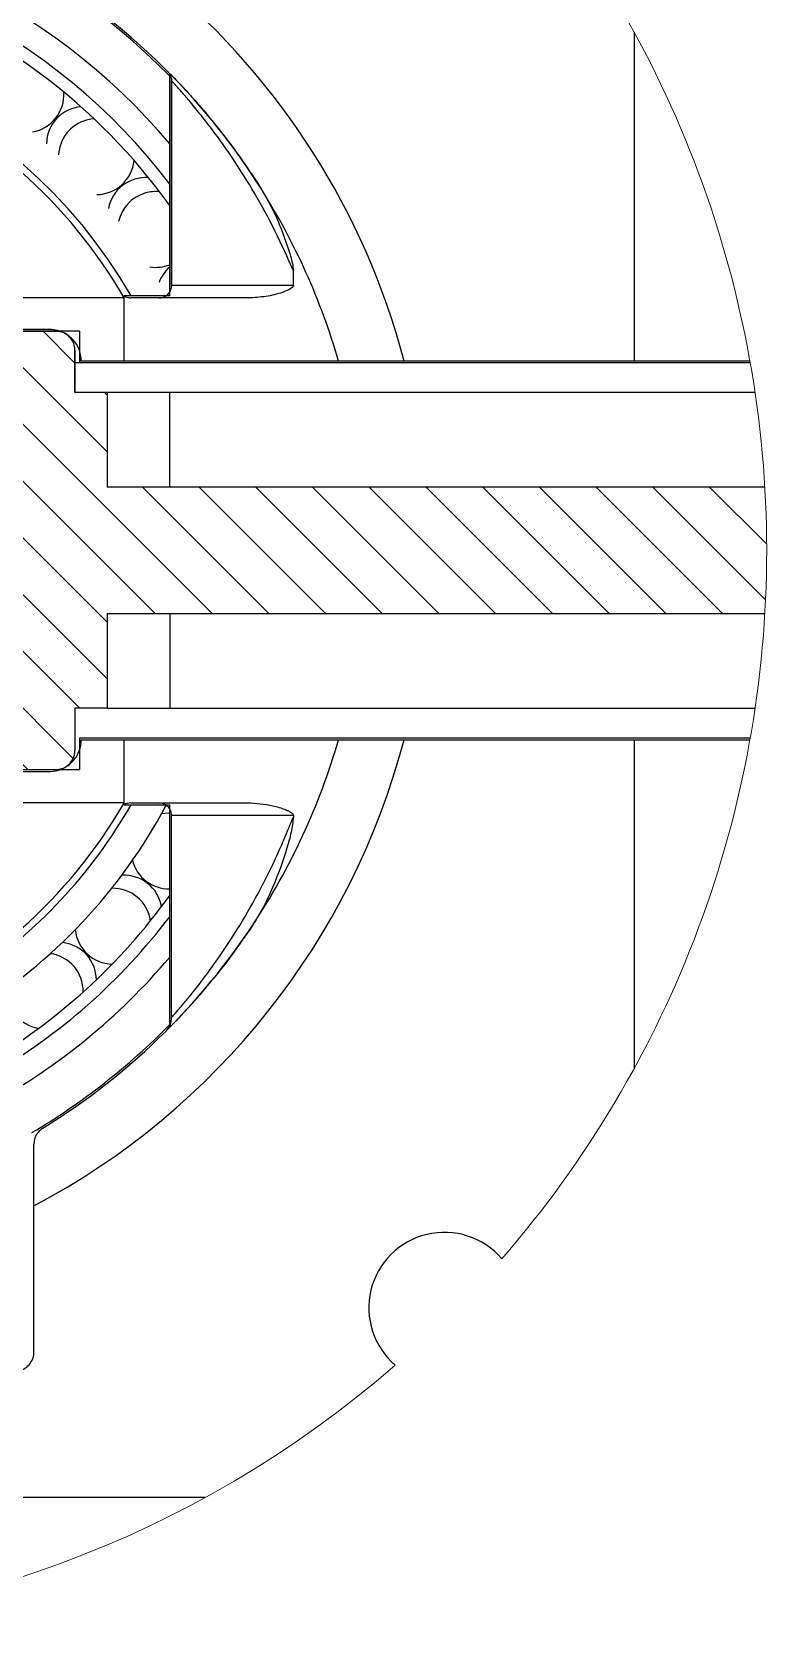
# Model space of a CAD drawing. Header units: millimetres. Extents: x 2 to 1187, y 2 to 839.
# Drawn here: x 658.8 to 716.9, y 404.9 to 531.5 of the extents above; entities that cross this region are included whole.
import ezdxf

# ---------------------------------------------------------------- set-up
doc = ezdxf.new("R2010")
doc.units = ezdxf.units.MM

msp = doc.modelspace()

# ---------------------------------------------------------------- hatches: boundary and pattern name
h = msp.add_hatch()
h.set_pattern_fill('ANSI31', color=256, angle=90)
edge = h.paths.add_edge_path()
edge.add_line((716.7756, 495.4434), (664.7091, 495.4434))
edge.add_line((664.7091, 495.4434), (664.7091, 502.9434))
edge.add_line((664.7091, 502.9434), (662.1641, 502.9434))
edge.add_line((662.1641, 502.9434), (662.1641, 506.2934))
edge.add_spline(control_points=[(662.1641, 506.2934), (662.159, 506.3861), (662.1445, 506.6467), (661.9872, 507.0567), (661.6617, 507.452), (661.2219, 507.7164), (660.8678, 507.791), (660.6819, 507.7932), (660.6638, 507.7934)], knot_values=[0, 0, 0, 0, 0.1183502, 0.33295217, 0.54756851, 0.76222172, 0.97691869, 1, 1, 1, 1], degree=3, periodic=0)
edge.add_line((660.6638, 507.7934), (654.7042, 507.7934))
edge.add_line((654.7042, 507.7934), (654.367, 507.7934))
edge.add_spline(control_points=[(653.9911, 507.6559), (654.0632, 507.6712), (654.1858, 507.6973), (654.2959, 507.7562), (654.341, 507.7812)], knot_values=[0, 0, 0, 0, 0.55130755, 0.93737963, 0.93737963, 0.93737963, 0.93737963], degree=3, periodic=0)
edge.add_line((654.341, 507.7812), (654.341, 504.0837))
edge.add_spline(control_points=[(654.341, 504.0837), (654.2484, 504.0373), (654.136, 503.9811), (654.0129, 503.9611), (653.9911, 503.9587)], knot_values=[0, 0, 0, 0, 0.34650106, 0.42066066, 0.42066066, 0.42066066, 0.42066066], degree=3, periodic=0)
edge.add_line((654.0382, 503.9434), (653.9911, 503.9434))
edge.add_line((653.9911, 503.9434), (653.9911, 503.9189))
edge.add_line((653.9911, 503.9189), (653.8498, 503.9189))
edge.add_line((653.8498, 503.9189), (653.8498, 503.9587))
edge.add_spline(control_points=[(653.8498, 503.9587), (653.8446, 503.9593), (653.7483, 503.971), (653.629, 504.0139), (653.5243, 504.0704), (653.4998, 504.0837)], knot_values=[0.57935431, 0.57935431, 0.57935431, 0.57935431, 0.59695259, 0.90565538, 1, 1, 1, 1], degree=3, periodic=0)
edge.add_line((653.4998, 504.0837), (653.4998, 507.8934))
edge.add_line((653.4998, 507.8934), (653.1704, 507.8934))
edge.add_line((653.1704, 507.8934), (653.1704, 507.7934))
edge.add_line((653.1704, 507.7934), (640.6495, 507.7934))
edge.add_line((640.6495, 507.7934), (640.6495, 473.0934))
edge.add_line((640.6495, 473.0934), (653.4738, 473.0934))
edge.add_spline(control_points=[(653.8498, 473.2309), (653.7776, 473.2156), (653.655, 473.1896), (653.5449, 473.1307), (653.4998, 473.1056)], knot_values=[0, 0, 0, 0, 0.55131029, 0.93738018, 0.93738018, 0.93738018, 0.93738018], degree=3, periodic=0)
edge.add_line((653.4998, 473.1056), (653.4998, 476.8032))
edge.add_spline(control_points=[(653.4998, 476.8032), (653.5924, 476.8495), (653.7048, 476.9057), (653.8279, 476.9257), (653.8498, 476.9281)], knot_values=[0, 0, 0, 0, 0.34650181, 0.42066148, 0.42066148, 0.42066148, 0.42066148], degree=3, periodic=0)
edge.add_line((653.8026, 476.9434), (653.8498, 476.9434))
edge.add_line((653.8498, 476.9434), (653.8498, 476.9679))
edge.add_line((653.8498, 476.9679), (653.9911, 476.9679))
edge.add_line((653.9911, 476.9679), (653.9911, 476.9281))
edge.add_spline(control_points=[(653.9911, 476.9281), (653.9962, 476.9275), (654.0925, 476.9158), (654.2118, 476.8729), (654.3165, 476.8164), (654.341, 476.8032)], knot_values=[0.57935517, 0.57935517, 0.57935517, 0.57935517, 0.59693656, 0.90565533, 1, 1, 1, 1], degree=3, periodic=0)
edge.add_line((654.341, 476.8032), (654.341, 472.9934))
edge.add_line((654.341, 472.9934), (654.6704, 472.9934))
edge.add_line((654.6704, 472.9934), (654.6704, 473.0934))
edge.add_line((654.6704, 473.0934), (660.6638, 473.0934))
edge.add_spline(control_points=[(660.6638, 473.0934), (660.8214, 473.1079), (661.1477, 473.138), (661.593, 473.381), (661.9406, 473.7542), (662.1345, 474.1822), (662.1554, 474.4719), (662.1641, 474.5934)], knot_values=[0, 0, 0, 0, 0.20078747, 0.41552873, 0.63023897, 0.84490632, 1, 1, 1, 1], degree=3, periodic=0)
edge.add_line((662.1641, 474.5934), (662.1641, 477.9434))
edge.add_line((662.1641, 477.9434), (664.7091, 477.9434))
edge.add_line((664.7091, 477.9434), (664.7091, 485.4434))
edge.add_line((664.7091, 485.4434), (716.7756, 485.4434))
edge.add_arc((631.4204, 490.4434), 85.5016, 356.647517, 359.999999)
edge.add_arc((631.4204, 490.4434), 85.5015, 359.999999, 363.352481)
edge = h.paths.add_edge_path()
edge.add_line((622.1913, 507.7934), (609.367, 507.7934))
edge.add_spline(control_points=[(608.991, 507.6559), (609.0632, 507.6712), (609.1858, 507.6973), (609.2959, 507.7562), (609.341, 507.7812)], knot_values=[0, 0, 0, 0, 0.55130986, 0.9373801, 0.9373801, 0.9373801, 0.9373801], degree=3, periodic=0)
edge.add_line((609.341, 507.7812), (609.341, 504.0837))
edge.add_spline(control_points=[(609.341, 504.0837), (609.2484, 504.0373), (609.136, 503.9811), (609.0129, 503.9611), (608.991, 503.9587)], knot_values=[0, 0, 0, 0, 0.34650134, 0.42066103, 0.42066103, 0.42066103, 0.42066103], degree=3, periodic=0)
edge.add_line((609.0382, 503.9434), (608.991, 503.9434))
edge.add_line((608.991, 503.9434), (608.991, 503.9189))
edge.add_line((608.991, 503.9189), (608.8498, 503.9189))
edge.add_line((608.8498, 503.9189), (608.8498, 503.9587))
edge.add_spline(control_points=[(608.8498, 503.9587), (608.8446, 503.9593), (608.7483, 503.971), (608.629, 504.0139), (608.5243, 504.0704), (608.4998, 504.0837)], knot_values=[0.57935485, 0.57935485, 0.57935485, 0.57935485, 0.59693626, 0.9056553, 1, 1, 1, 1], degree=3, periodic=0)
edge.add_line((608.4998, 504.0837), (608.4998, 507.8934))
edge.add_line((608.4998, 507.8934), (608.1704, 507.8934))
edge.add_line((608.1704, 507.8934), (608.1704, 507.7934))
edge.add_line((608.1704, 507.7934), (602.177, 507.7934))
edge.add_spline(control_points=[(602.177, 507.7934), (602.15, 507.7929), (601.9552, 507.7896), (601.5937, 507.7061), (601.2122, 507.4674), (600.9157, 507.1388), (600.7163, 506.7557), (600.6893, 506.4403), (600.6767, 506.2934)], knot_values=[0, 0, 0, 0, 0.03446752, 0.2491482, 0.4638256, 0.59822572, 0.8127899, 1, 1, 1, 1], degree=3, periodic=0)
edge.add_line((600.6767, 506.2934), (600.6767, 504.4434))
edge.add_spline(control_points=[(600.6767, 504.4434), (600.6799, 504.3694), (600.6878, 504.1903), (600.7784, 503.8522), (601.0031, 503.4629), (601.3939, 503.1319), (601.8087, 502.9654), (602.0769, 502.9494), (602.177, 502.9434)], knot_values=[0, 0, 0, 0, 0.09449449, 0.22867324, 0.44317975, 0.65768206, 0.8722229, 1, 1, 1, 1], degree=3, periodic=0)
edge.add_line((602.177, 502.9434), (611.43, 502.9434))
edge.add_line((611.43, 502.9434), (611.43, 477.9434))
edge.add_line((611.43, 477.9434), (602.177, 477.9434))
edge.add_spline(control_points=[(602.177, 477.9434), (602.0875, 477.9386), (601.83, 477.9248), (601.4817, 477.7933), (601.1209, 477.5361), (600.841, 477.1848), (600.6938, 476.7802), (600.681, 476.5278), (600.6767, 476.4434)], knot_values=[0, 0, 0, 0, 0.11423306, 0.3288333, 0.46320331, 0.67770365, 0.89220481, 1, 1, 1, 1], degree=3, periodic=0)
edge.add_line((600.6767, 476.4434), (600.6767, 474.5934))
edge.add_spline(control_points=[(600.6767, 474.5934), (600.6796, 474.5234), (600.6869, 474.3483), (600.7737, 474.0134), (600.9953, 473.6223), (601.3834, 473.2883), (601.8006, 473.1168), (602.0729, 473.0999), (602.177, 473.0934)], knot_values=[0, 0, 0, 0, 0.08940578, 0.22358743, 0.43809574, 0.65260081, 0.86714069, 1, 1, 1, 1], degree=3, periodic=0)
edge.add_line((602.177, 473.0934), (608.4738, 473.0934))
edge.add_spline(control_points=[(608.8498, 473.2309), (608.7776, 473.2156), (608.655, 473.1896), (608.5449, 473.1307), (608.4998, 473.1056)], knot_values=[0, 0, 0, 0, 0.55131039, 0.9373802, 0.9373802, 0.9373802, 0.9373802], degree=3, periodic=0)
edge.add_line((608.4998, 473.1056), (608.4998, 476.8032))
edge.add_spline(control_points=[(608.4998, 476.8032), (608.5924, 476.8495), (608.7048, 476.9057), (608.8279, 476.9257), (608.8498, 476.9281)], knot_values=[0, 0, 0, 0, 0.34650153, 0.42066111, 0.42066111, 0.42066111, 0.42066111], degree=3, periodic=0)
edge.add_line((608.8026, 476.9434), (608.8498, 476.9434))
edge.add_line((608.8498, 476.9434), (608.8498, 476.9679))
edge.add_line((608.8498, 476.9679), (608.991, 476.9679))
edge.add_line((608.991, 476.9679), (608.991, 476.9281))
edge.add_spline(control_points=[(608.991, 476.9281), (608.9962, 476.9275), (609.0925, 476.9158), (609.2118, 476.8729), (609.3165, 476.8164), (609.341, 476.8032)], knot_values=[0.57935463, 0.57935463, 0.57935463, 0.57935463, 0.59695289, 0.90565541, 1, 1, 1, 1], degree=3, periodic=0)
edge.add_line((609.341, 476.8032), (609.341, 472.9934))
edge.add_line((609.341, 472.9934), (609.6704, 472.9934))
edge.add_line((609.6704, 472.9934), (609.6704, 473.0934))
edge.add_line((609.6704, 473.0934), (622.1913, 473.0934))
edge.add_line((622.1913, 473.0934), (622.1913, 507.7934))

# ---------------------------------------------------------------- linework, layer by layer
at = {"color": 7, "linetype": 'Continuous', "lineweight": 25}
for p, q in [((706.4204, 531.4984), (706.4204, 505.4434)), ((669.6642, 510.5934), (669.6642, 527.9983)), ((669.8143, 511.4434), (669.8143, 527.6489)), ((669.8193, 527.644), (669.8143, 527.6489)), ((669.8193, 527.644), (669.8193, 511.4434)), ((679.4602, 511.4434), (679.4602, 512.5836)), ((669.8143, 511.4434), (669.8193, 511.4434)), ((669.8193, 511.4434), (679.4602, 511.4434)), ((666.0548, 510.4434), (643.154, 510.4434)), ((669.6642, 510.5934), (666.0548, 510.5934)), ((666.0548, 510.4434), (666.0548, 510.4548)), ((666.0604, 510.4452), (666.0548, 510.4548)), ((666.0548, 510.4434), (666.0604, 510.4434)), ((666.0604, 510.4452), (666.0604, 510.4434)), ((666.0614, 510.4434), (666.0604, 510.4452)), ((666.0604, 510.4434), (666.0614, 510.4434)), ((666.0614, 505.4434), (666.0614, 510.5934)), ((668.8141, 510.4434), (666.5817, 510.4434)), ((676.0755, 510.4434), (668.8193, 510.4434)), ((654.3629, 507.7934), (660.6638, 507.7934)), ((662.5142, 507.7934), (654.7042, 507.7934)), ((660.1637, 507.9434), (654.7201, 507.9434)), ((662.5142, 507.7934), (662.5142, 505.2934)), ((662.1641, 502.9434), (662.1641, 506.2934)), ((662.1704, 506.2934), (662.1641, 506.2934)), ((662.1704, 502.9434), (662.1704, 506.2934)), ((662.5142, 505.2934), (662.1704, 505.2934)), ((715.6225, 505.2934), (662.5142, 505.2934)), ((715.5959, 505.4434), (662.6642, 505.4434)), ((664.7091, 502.9434), (662.1641, 502.9434)), ((664.7091, 502.9434), (664.7091, 495.4434)), ((669.6704, 502.9434), (664.7091, 502.9434)), ((669.6704, 495.4434), (669.6704, 502.9434)), ((716.0033, 502.9434), (669.6704, 502.9434)), ((716.7756, 495.4434), (664.7091, 495.4434)), ((664.7091, 485.4434), (716.7756, 485.4434)), ((664.7091, 485.4434), (664.7091, 477.9434)), ((669.6704, 485.4434), (669.6704, 477.9434)), ((664.7091, 477.9434), (662.1641, 477.9434)), ((662.1641, 477.9434), (662.1641, 474.5934)), ((662.1704, 474.5934), (662.1704, 477.9434)), ((669.6704, 477.9434), (716.0033, 477.9434)), ((662.5142, 475.5934), (662.5142, 473.0934)), ((662.5142, 475.5934), (715.6225, 475.5934)), ((662.6642, 475.4434), (715.5959, 475.4434)), ((666.0614, 470.2934), (666.0614, 475.4434)), ((706.4204, 475.4434), (706.4204, 449.3884)), ((654.3629, 473.0934), (660.6638, 473.0934)), ((654.7042, 473.0934), (662.5142, 473.0934)), ((654.7201, 472.9434), (660.1637, 472.9434)), ((666.0548, 470.4434), (654.6871, 470.4434)), ((666.0548, 470.432), (666.0548, 470.4434)), ((666.0548, 470.4434), (666.0604, 470.4434)), ((666.0548, 470.432), (666.0604, 470.4416)), ((666.0548, 470.2934), (669.6642, 470.2934)), ((666.0604, 470.4434), (666.0604, 470.4416)), ((666.0604, 470.4434), (666.0614, 470.4434)), ((666.0604, 470.4416), (666.0614, 470.4434)), ((666.5817, 470.4434), (668.8141, 470.4434)), ((669.6642, 452.8885), (669.6642, 470.2934)), ((669.8143, 453.4449), (669.8143, 469.4434)), ((669.8193, 469.4434), (669.8143, 469.4434)), ((669.8193, 453.4497), (669.8193, 469.4434)), ((679.4602, 469.4434), (679.4602, 469.3391)), ((669.8143, 453.4449), (669.8193, 453.4497)), ((658.8917, 443.3976), (658.9134, 443.4116)), ((658.9134, 426.9434), (658.9134, 443.4116)), ((658.9204, 426.9434), (658.9204, 443.396)), ((658.9134, 426.9434), (658.9204, 426.9434)), ((672.4754, 415.4434), (590.3654, 415.4434))]:
    msp.add_line(p, q, dxfattribs=at)
at = {"color": 7, "linetype": 'Continuous', "lineweight": 25, "flags": 128}
for points in [[(669.8021, 527.8288), (669.8145, 527.7417), (669.8193, 527.644)], [(663.6848, 524.6195), (663.4258, 524.5925), (663.0671, 524.5167)], [(664.7091, 477.9434), (664.8286, 477.9434), (665.1479, 477.9434), (665.6272, 477.9434), (666.2495, 477.9434), (666.9929, 477.9434), (667.831, 477.9434), (668.7341, 477.9434), (669.6704, 477.9434)], [(668.8193, 470.4434), (668.9298, 470.4434), (669.2354, 470.4434), (669.7314, 470.4434), (670.4099, 470.4434), (671.2602, 470.4434), (672.2689, 470.4434), (673.4201, 470.4434), (674.6957, 470.4434), (676.0755, 470.4434)], [(669.6642, 469.6449), (669.5723, 469.6451), (669.0237, 469.587)], [(679.4602, 469.4434), (678.0345, 469.4434), (676.6619, 469.4434), (675.3646, 469.4434), (674.1637, 469.4434), (673.0785, 469.4434), (672.1267, 469.4434), (671.3237, 469.4434), (670.6824, 469.4434), (670.2134, 469.4434), (669.9241, 469.4434), (669.8193, 469.4434)]]:
    msp.add_lwpolyline(points, dxfattribs=at)
at = {"color": 7, "linetype": 'Continuous', "lineweight": 25}
for centre, radius, start, end in [((631.4204, 490.4434), 58.75, 14.792502, 154.834962), ((631.4204, 490.4434), 53.6, 44.479234, 135.520766), ((631.4204, 490.4434), 53.75, 44.855671, 135.144329), ((631.4204, 490.4434), 50, 40.10398, 139.89602), ((631.4204, 490.4434), 48, 37.179474, 142.820526), ((631.4204, 490.4434), 47, 35.541122, 105.440965), ((631.4204, 490.4434), 40.55, 29.796282, 105.440957), ((631.4197, 490.4428), 53.7509, 32.162476, 44.847611), ((658.291, 526.5401), 3, 280.085915, 3.737567), ((662.9066, 522.5934), 3, 95.195308, 178.847926), ((663.8658, 521.625), 3, 105.440605, 177.112771), ((631.4204, 490.4434), 40, 30.018857, 48.590393), ((663.8659, 521.625), 3, 270.611876, 354.2641), ((667.7689, 516.9724), 3, 85.72168, 169.373944), ((631.4201, 490.4433), 53.7504, 16.204749, 32.162335), ((668.5557, 515.8594), 3, 105.44078, 167.638631), ((668.5557, 515.8593), 3.0001, 83.986324, 105.440652), ((668.5557, 515.8594), 3.0001, 261.138483, 291.685658), ((671.6397, 510.6278), 3, 131.184063, 159.900478), ((631.4204, 490.4434), 58.75, 297.910048, 345.207517), ((631.4201, 490.4436), 53.7504, 326.46725, 343.795244), ((631.4203, 490.4435), 40.5501, 303.70183, 330.203703), ((631.4203, 490.4435), 43.0002, 301.550961, 332.011384), ((631.4204, 490.4434), 40, 311.409607, 329.981143), ((669.6127, 466.6454), 3, 194.822342, 270.98387), ((666.0607, 461.7197), 3, 9.932163, 93.584605), ((665.1748, 460.6837), 3, 8.196509, 91.849295), ((631.4203, 490.4436), 47.0002, 300.123127, 324.458826), ((631.4203, 490.4436), 48.0002, 300.059547, 322.820479), ((631.4221, 490.4421), 53.7479, 314.926193, 326.467388), ((665.1748, 460.6837), 3, 185.348137, 269.001297), ((631.4205, 490.4434), 49.9999, 298.722903, 319.896029), ((659.8161, 455.5338), 3, 358.723308, 82.375099), ((660.8604, 456.4098), 3, 0.45825, 84.111139), ((659.8162, 455.5338), 3, 175.875327, 259.527141), ((668.3193, 453.4497), 1.5, 314.925729, 0.000752), ((631.4203, 490.4435), 53.6001, 300.672485, 315.520741), ((631.42, 490.4439), 53.7506, 301.652604, 314.918284), ((691.4059, 430.4582), 5.9793, 40.574935, 229.425394)]:
    msp.add_arc(centre, radius, start, end, dxfattribs=at)
at = {"color": 7, "linetype": 'Continuous', "lineweight": 18}
for radius, start, end in [(85.5015, 359.999999, 41.002045), (85.5016, 318.99827, 359.999999), (85.5016, 228.998272, 311.00204)]:
    msp.add_arc((631.4204, 490.4434), radius, start, end, dxfattribs=at)
at = {"color": 7, "linetype": 'Continuous', "lineweight": 25}
for points, knots in [([(669.8143, 527.6489), (669.8031, 527.7613), (669.7809, 527.9859), (669.6481, 528.2197), (669.5475, 528.3281), (669.523, 528.3545)], [0, 0, 0, 0, 0.4306485, 0.86129669, 1, 1, 1, 1]), ([(669.5283, 528.3493), (669.5629, 528.3145), (669.6904, 528.1863), (669.9849, 527.8857), (670.4656, 527.3863), (671.1652, 526.6358), (672.0423, 525.6514), (673.1391, 524.3529), (674.3624, 522.7893), (675.6718, 520.9863), (676.5008, 519.7061), (676.9221, 519.0556)], [0, 0, 0, 0, 0.012375625, 0.045588454, 0.106095291, 0.187109775, 0.304246801, 0.438451099, 0.615555312, 0.804647488, 1, 1, 1, 1]), ([(679.4602, 512.5836), (678.9911, 513.6333), (678.0535, 515.7311), (676.4494, 518.6635), (675.0191, 520.9589), (673.8597, 522.6436), (672.9741, 523.8561), (672.0948, 524.9901), (671.3049, 525.9531), (670.6686, 526.6954), (670.2354, 527.1851), (669.9663, 527.483), (669.8512, 527.609), (669.8193, 527.644)], [0, 0, 0, 0, 0.19192888, 0.38356264, 0.55756562, 0.64332965, 0.72500957, 0.8082566, 0.88291674, 0.93296661, 0.97151169, 0.99208314, 1, 1, 1, 1]), ([(676.9221, 519.0556), (677.2545, 518.4756), (677.9016, 517.3465), (678.6491, 515.5552), (679.1189, 514.1678), (679.3912, 513.1719), (679.4371, 512.7802), (679.4602, 512.5836)], [0, 0, 0, 0, 0.28661249, 0.55790664, 0.83101816, 0.91516262, 1, 1, 1, 1]), ([(668.8141, 510.4434), (668.8165, 510.4434), (668.9309, 510.4436), (669.1587, 510.4843), (669.4565, 510.6521), (669.6544, 510.8779), (669.7818, 511.1444), (669.8143, 511.3292), (669.8143, 511.4423), (669.8143, 511.4434)], [0, 0, 0, 0, 0.00460151, 0.21933539, 0.43405732, 0.64876829, 0.78315639, 0.99780167, 1, 1, 1, 1]), ([(679.4602, 511.4434), (679.4578, 511.423), (679.4522, 511.3756), (679.3959, 511.2896), (679.1775, 511.1073), (678.517, 510.8386), (677.4458, 510.5346), (676.5368, 510.4741), (676.0755, 510.4434)], [0, 0, 0, 0, 0.01677797, 0.03904746, 0.08234136, 0.25023966, 0.6195713, 1, 1, 1, 1]), ([(666.0548, 510.5934), (666.0598, 510.5903), (666.1246, 510.5508), (666.2935, 510.47), (666.4728, 510.4534), (666.5817, 510.4434)], [0, 0, 0, 0, 0.0318995, 0.41184698, 1, 1, 1, 1]), ([(662.6642, 505.4434), (662.6405, 505.7033), (662.5912, 506.244), (662.1901, 506.9848), (661.5701, 507.5659), (660.8552, 507.893), (660.3693, 507.9284), (660.1637, 507.9434)], [0, 0, 0, 0, 0.19867019, 0.41327901, 0.62791058, 0.84258309, 1, 1, 1, 1]), ([(662.1641, 506.2934), (662.159, 506.3861), (662.1445, 506.6467), (661.9872, 507.0567), (661.6617, 507.452), (661.2219, 507.7164), (660.8678, 507.791), (660.6819, 507.7932), (660.6638, 507.7934)], [0, 0, 0, 0, 0.1183502, 0.33295217, 0.54756851, 0.76222172, 0.97691869, 1, 1, 1, 1]), ([(660.1637, 472.9434), (660.1936, 472.9438), (660.5034, 472.9473), (661.0935, 473.0717), (661.8268, 473.5123), (662.3695, 474.1714), (662.6315, 474.8548), (662.6557, 475.2891), (662.6642, 475.4434)], [0, 0, 0, 0, 0.02293785, 0.23768219, 0.45241499, 0.66711401, 0.88176849, 1, 1, 1, 1]), ([(660.6638, 473.0934), (660.8214, 473.1079), (661.1477, 473.138), (661.593, 473.381), (661.9406, 473.7542), (662.1345, 474.1822), (662.1554, 474.4719), (662.1641, 474.5934)], [0, 0, 0, 0, 0.20078747, 0.41552873, 0.63023897, 0.84490632, 1, 1, 1, 1]), ([(666.5817, 470.4434), (666.4974, 470.438), (666.3114, 470.426), (666.1455, 470.3403), (666.0548, 470.2934)], [0, 0, 0, 0, 0.453653153, 1, 1, 1, 1]), ([(669.8143, 469.4434), (669.8142, 469.4459), (669.8142, 469.5603), (669.7732, 469.7881), (669.6053, 470.0862), (669.3481, 470.3105), (669.0688, 470.4272), (668.8854, 470.4389), (668.8141, 470.4434)], [0, 0, 0, 0, 0.00481507, 0.21946378, 0.43411136, 0.6487792, 0.86347004, 1, 1, 1, 1]), ([(676.0755, 470.4434), (676.7499, 470.3858), (677.5986, 470.3134), (678.5246, 470.0307), (678.8759, 469.9006), (679.1246, 469.7858), (679.292, 469.6864), (679.397, 469.5933), (679.4457, 469.5213), (679.4596, 469.4713), (679.4601, 469.4475), (679.4602, 469.4434)], [0, 0, 0, 0, 0.55605939, 0.69974147, 0.79805701, 0.86527975, 0.92576262, 0.9580943, 0.98033125, 0.99665715, 1, 1, 1, 1]), ([(669.8193, 453.4497), (669.8878, 453.5273), (670.0994, 453.7669), (670.5238, 454.2583), (670.8972, 454.7048), (671.4026, 455.3228), (672.0096, 456.0866), (672.8638, 457.2245), (673.7276, 458.448), (674.8825, 460.1851), (676.3446, 462.6268), (678.0116, 465.8349), (678.9733, 468.1612), (679.4602, 469.3391)], [0, 0, 0, 0, 0.01662594, 0.05133093, 0.10426977, 0.11009761, 0.17955051, 0.26093861, 0.33856465, 0.42005762, 0.59589027, 0.79538896, 1, 1, 1, 1]), ([(679.4602, 469.3391), (679.4074, 468.9297), (679.3005, 468.1017), (678.7649, 466.2263), (678.0595, 464.2451), (677.1157, 462.2017), (676.5217, 461.2345), (676.2248, 460.7511)], [0, 0, 0, 0, 0.13382735, 0.27064938, 0.63181152, 0.81598302, 1, 1, 1, 1]), ([(676.2248, 460.7511), (675.6838, 459.9625), (674.638, 458.4381), (673.1606, 456.5562), (671.9268, 455.1017), (671.0405, 454.1149), (670.343, 453.3708), (669.9613, 452.9785), (669.7965, 452.8092)], [0, 0, 0, 0, 0.2803346, 0.54189835, 0.70099585, 0.83949856, 0.93072958, 1, 1, 1, 1]), ([(669.3732, 452.3823), (669.4807, 452.5131), (669.6957, 452.7746), (669.8042, 453.1653), (669.8122, 453.3889), (669.8143, 453.4449)], [0, 0, 0, 0, 0.428552123, 0.857106569, 1, 1, 1, 1]), ([(659.6266, 444.6889), (659.4923, 444.5862), (659.2237, 444.3808), (658.9657, 443.9223), (658.9309, 443.5828), (658.9134, 443.4116)], [0, 0, 0, 0, 0.33137034, 0.66274078, 1, 1, 1, 1]), ([(657.413, 425.4434), (657.4554, 425.4445), (657.6658, 425.4501), (658.0399, 425.5498), (658.4665, 425.8349), (658.7727, 426.246), (658.9007, 426.6394), (658.9106, 426.8753), (658.9134, 426.9434)], [0, 0, 0, 0, 0.05423746, 0.26897955, 0.48370642, 0.69838764, 0.91301129, 1, 1, 1, 1])]:
    msp.add_open_spline(points, degree=3, knots=knots, dxfattribs=at)

doc.saveas('drawing.dxf')
